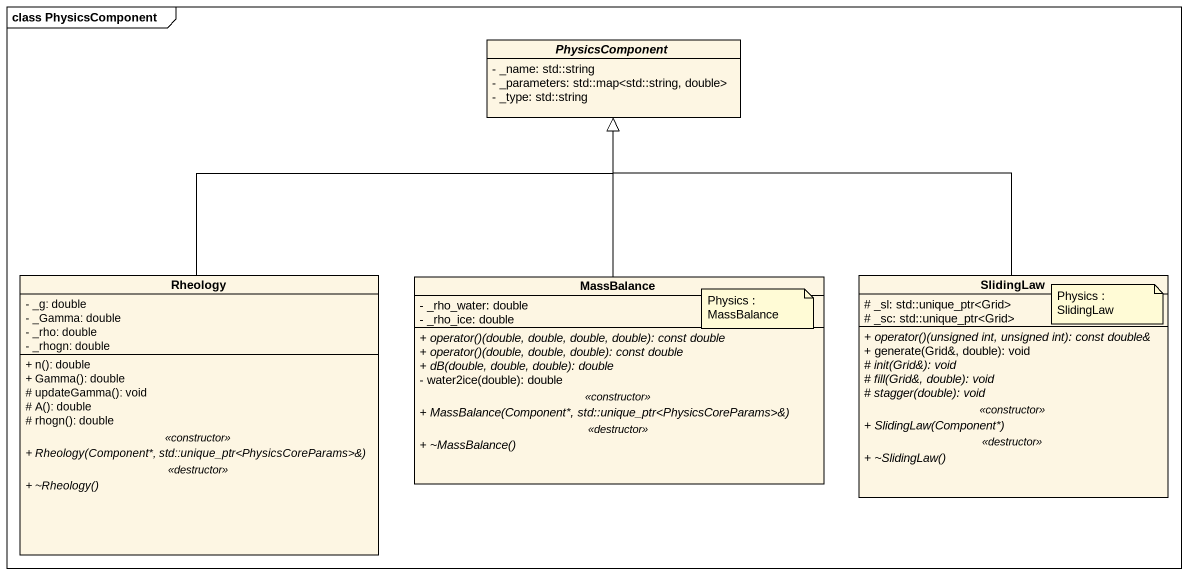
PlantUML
@startuml
mainframe class PhysicsComponent
hide circle
hide empty members
skinparam classAttributeIconSize 0
abstract class PhysicsComponent {
  - _name: std::string
  - _parameters: std::map<std::string, double>
  - _type: std::string
}
class Rheology {
  - _g: double
  - _Gamma: double
  - _rho: double
  - _rhogn: double
  --
  + n(): double
  + Gamma(): double
  # updateGamma(): void
  # A(): double
  # rhogn(): double
  .. <<constructor>> ..
  {abstract} + Rheology(Component*, std::unique_ptr<PhysicsCoreParams>&)
  .. <<destructor>> ..
  {abstract} + ~Rheology()
}
class MassBalance {
  - _rho_water: double
  - _rho_ice: double
  --
  {abstract} + operator()(double, double, double, double): const double
  {abstract} + operator()(double, double, double): const double
  {abstract} + dB(double, double, double): double
  - water2ice(double): double
  .. <<constructor>> ..
  {abstract} + MassBalance(Component*, std::unique_ptr<PhysicsCoreParams>&)
  .. <<destructor>> ..
  {abstract} + ~MassBalance()
}
class SlidingLaw {
  # _sl: std::unique_ptr<Grid>
  # _sc: std::unique_ptr<Grid>
  --
  {abstract} + operator()(unsigned int, unsigned int): const double&
  + generate(Grid&, double): void
  {abstract} # init(Grid&): void
  {abstract} # fill(Grid&, double): void
  {abstract} # stagger(double): void
  .. <<constructor>> ..
  {abstract} + SlidingLaw(Component*)
  .. <<destructor>> ..
  {abstract} + ~SlidingLaw()
}
Rheology -up-|> PhysicsComponent
MassBalance -up-|> PhysicsComponent
SlidingLaw -up-|> PhysicsComponent
note as N1
  Physics : MassBalance
end note
note as N2
  Physics : SlidingLaw
end note
@enduml
